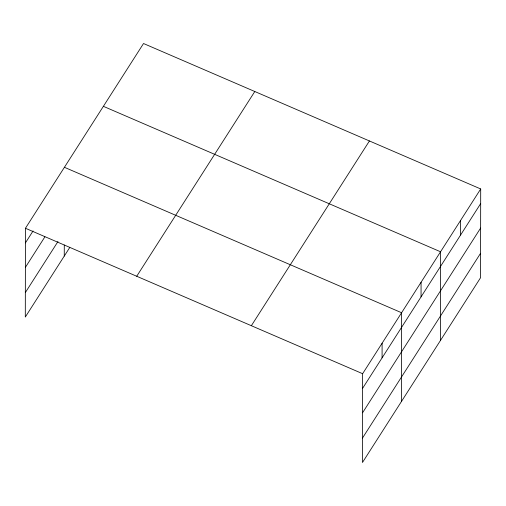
<?xml version="1.0" encoding="UTF-8"?>
<svg xmlns="http://www.w3.org/2000/svg" width="506" height="506" viewBox="0 0 506 506"><rect width="100%" height="100%" fill="white"/><g stroke="black" fill="none" stroke-linecap="round" stroke-linejoin="round"><path stroke-width="0.76" d="M480.7 188.959L362.625 373.706L362.473 462.484L480.548 277.737L480.7 188.959L143.527 43.516L25.452 228.263L25.3 317.041L69.771 247.459M64.262 256.074L64.281 245.024M382.081 357.85L382.106 343.22M401.435 401.517L401.593 312.74L64.42 167.296M421.049 296.883L421.074 282.253M440.397 340.551L440.555 251.773L103.382 106.33M460.599 234.993L460.624 220.363M25.427 242.893L33.054 230.964M25.389 267.364L44.87 236.878M25.344 292.576L57.956 241.545M136.721 276.257L254.796 91.51M251.362 325.712L369.431 140.959M362.6 388.336L480.675 203.589M362.555 412.801L480.63 228.054M362.511 438.013L480.586 253.266M25.452 228.263L362.625 373.706"/></g></svg>
